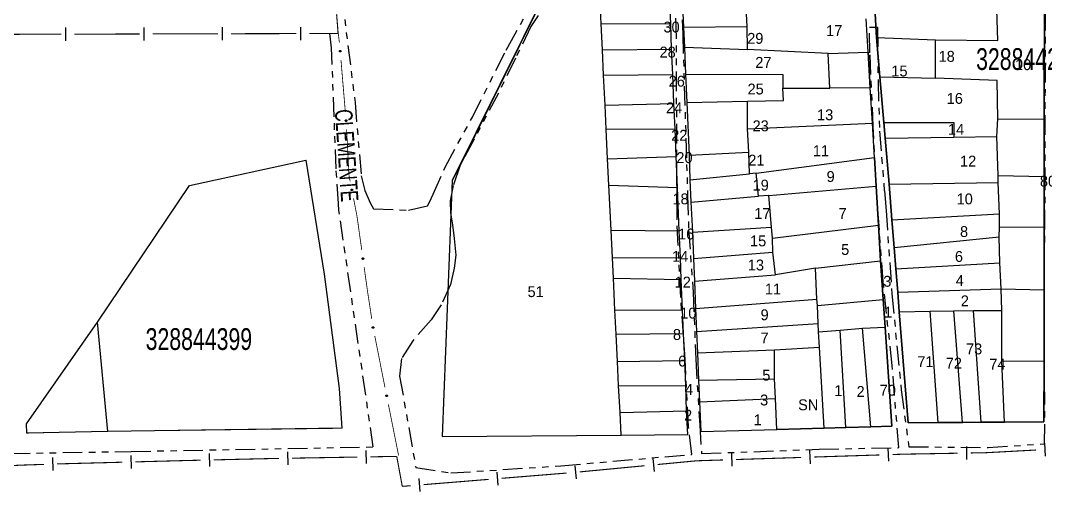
# Model space of a CAD drawing. Extents: x 203604 to 204690, y 4848469 to 4850418.
# Drawn here: x 203990 to 204225.5, y 4848469.4 to 4848577.6 of the extents above; entities that cross this region are included whole.
import ezdxf
from ezdxf.enums import TextEntityAlignment as Align

# ---------------------------------------------------------------- set-up
doc = ezdxf.new("R2010")
doc.units = 0
doc.header["$LTSCALE"] = 1.5
doc.header["$MEASUREMENT"] = 0
doc.linetypes.add('TRACO_25', pattern=[8, 3, -1, 1, -1, 1, -1])
for name, color, linetype in [('CD_MALHA_LOTES', 7, 'CONTINUOUS'), ('CD_TXT_QUADRA', 2, 'CONTINUOUS'), ('LM-LIM-SETORES-BAIRROS', 7, 'CONTINUOUS'), ('RU-QUADRA', 210, 'CONTINUOUS'), ('SV-EIXO-RUA-N-PAV', 6, 'CONTINUOUS'), ('SV-RUA-NAO-PAV', 7, 'CONTINUOUS'), ('SV-TXT-RUA-N-PAV', 7, 'CONTINUOUS'), ('Th_NmrPort', 7, 'CONTINUOUS')]:
    doc.layers.add(name, color=color, linetype=linetype)
doc.styles.add('ARIAL', font='ARIAL.SHX')

msp = doc.modelspace()

# ---------------------------------------------------------------- linework, layer by layer
at = {"layer": 'CD_MALHA_LOTES', "linetype": 'Continuous', "flags": 128}
for points in [[(204121.93, 4848606.96), (204089.11, 4848540.85)], [(204123.38, 4848576.88), (204123.08, 4848583.06)], [(204139.37, 4848576.91), (204139.08, 4848582.92)], [(204142.02, 4848582.69), (204142.3, 4848576.12)], [(204156.93, 4848576.22), (204156.52, 4848583.59)], [(204186.65, 4848573.7), (204186.14, 4848583.39)], [(204214.51, 4848572.99), (204214.2, 4848582.6)], [(204225.24, 4848582.43), (204225.19, 4848554.93)], [(204184.73, 4848570.37), (204184.26, 4848578.04)], [(204123.38, 4848576.88), (204139.37, 4848576.91)], [(204123.67, 4848570.87), (204123.38, 4848576.88)], [(204139.58, 4848571.05), (204139.37, 4848576.91)], [(204142.3, 4848576.12), (204156.93, 4848576.22)], [(204142.3, 4848576.12), (204142.5, 4848571.49)], [(204157.03, 4848570.98), (204156.93, 4848576.22)], [(204186.65, 4848573.7), (204200.2, 4848573.2)], [(204187.43, 4848564.7), (204186.65, 4848573.7)], [(204200.2, 4848564.35), (204200.2, 4848573.2)], [(204200.2, 4848573.2), (204214.51, 4848572.99)], [(204123.67, 4848570.87), (204139.58, 4848571.05)], [(204123.95, 4848565.03), (204123.67, 4848570.87)], [(204139.83, 4848565.21), (204139.58, 4848571.05)], [(204142.5, 4848571.49), (204157.03, 4848570.98)], [(204142.5, 4848571.49), (204142.76, 4848565.31)], [(204175.55, 4848570.07), (204157.03, 4848570.98)], [(204175.55, 4848570.07), (204184.73, 4848570.37)], [(204175.95, 4848562.09), (204175.55, 4848570.07)], [(204184.73, 4848570.37), (204185.2, 4848562.18)], [(204123.95, 4848565.03), (204139.83, 4848565.21)], [(204140.11, 4848558.55), (204139.83, 4848565.21)], [(204142.76, 4848565.31), (204143.04, 4848558.76)], [(204142.76, 4848565.31), (204165.15, 4848565.22)], [(204165.15, 4848565.22), (204165.15, 4848562.09)], [(204124.28, 4848558.2), (204123.95, 4848565.03)], [(204187.43, 4848564.7), (204200.2, 4848564.35)], [(204188.35, 4848554.2), (204187.43, 4848564.7)], [(204214.4, 4848563.81), (204200.2, 4848564.35)], [(204214.51, 4848555.03), (204214.4, 4848563.81)], [(204165.15, 4848562.09), (204175.95, 4848562.09)], [(204165.25, 4848559.27), (204165.15, 4848562.09)], [(204185.2, 4848562.18), (204175.95, 4848562.09)], [(204185.73, 4848554.02), (204185.2, 4848562.18)], [(204124.28, 4848558.2), (204140.11, 4848558.55)], [(204124.54, 4848552.68), (204124.28, 4848558.2)], [(204140.35, 4848552.7), (204140.11, 4848558.55)], [(204143.04, 4848558.76), (204156.98, 4848559.07)], [(204143.04, 4848558.76), (204143.59, 4848546.65)], [(204156.98, 4848559.07), (204165.25, 4848559.27)], [(204156.98, 4848552.71), (204156.98, 4848559.07)], [(204156.98, 4848552.71), (204185.73, 4848554.02)], [(204186.15, 4848546.14), (204185.73, 4848554.02)], [(204188.35, 4848554.2), (204204.41, 4848554.22)], [(204188.67, 4848550.59), (204188.35, 4848554.2)], [(204204.41, 4848554.22), (204204.41, 4848550.79)], [(204214.3, 4848550.99), (204214.51, 4848555.03)], [(204214.51, 4848555.03), (204225.19, 4848554.93)], [(204225.19, 4848554.93), (204225.17, 4848541.81)], [(204124.54, 4848552.68), (204140.35, 4848552.7)], [(204124.87, 4848545.86), (204124.54, 4848552.68)], [(204140.61, 4848546.37), (204140.35, 4848552.7)], [(204157.28, 4848547.36), (204156.98, 4848552.71)], [(204188.67, 4848550.59), (204204.41, 4848550.79)], [(204189.52, 4848540), (204188.67, 4848550.59)], [(204204.41, 4848550.79), (204214.3, 4848550.99)], [(204214.61, 4848542.01), (204214.3, 4848550.99)], [(204124.87, 4848545.86), (204140.61, 4848546.37)], [(204140.92, 4848539.23), (204140.61, 4848546.37)], [(204143.59, 4848546.65), (204157.28, 4848547.36)], [(204143.59, 4848546.65), (204143.79, 4848541)], [(204157.48, 4848542.41), (204157.28, 4848547.36)], [(204007.680897, 4848508.265014), (204028.808582, 4848539.679209), (204055.533339, 4848545.528401), (204059.768961, 4848519.358309), (204063.197798, 4848493.036945), (204063.802886, 4848483.910188)], [(204125.17, 4848539.8), (204124.87, 4848545.86)], [(204158.99, 4848542.51), (204186.15, 4848546.14)], [(204186.15, 4848546.14), (204186.54, 4848539.59)], [(204143.79, 4848541), (204157.48, 4848542.41)], [(204158.99, 4848542.51), (204157.48, 4848542.41)], [(204159.5, 4848537.27), (204158.99, 4848542.51)], [(204214.61, 4848540.39), (204214.61, 4848542.01)], [(204214.61, 4848542.01), (204225.17, 4848541.81)], [(204225.17, 4848541.81), (204225.16, 4848530.2)], [(204089.11, 4848540.85), (204086.84, 4848482.04)], [(204125.67, 4848529.44), (204125.17, 4848539.8)], [(204125.17, 4848539.8), (204140.92, 4848539.23)], [(204143.79, 4848541), (204144.02, 4848535.86)], [(204161.92, 4848537.37), (204186.54, 4848539.59)], [(204186.54, 4848539.59), (204187.07, 4848530.59)], [(204189.52, 4848540), (204214.61, 4848540.39)], [(204190.17, 4848531.82), (204189.52, 4848540)], [(204214.91, 4848533.23), (204214.61, 4848540.39)], [(204141.33, 4848529.31), (204140.92, 4848539.23)], [(204144.02, 4848535.86), (204159.5, 4848537.27)], [(204161.92, 4848537.37), (204159.5, 4848537.27)], [(204162.53, 4848530.1), (204161.92, 4848537.37)], [(204144.02, 4848535.86), (204144.33, 4848528.99)], [(204190.17, 4848531.82), (204214.91, 4848533.23)], [(204214.91, 4848530.1), (204214.91, 4848533.23)], [(204144.33, 4848528.99), (204162.53, 4848530.1)], [(204162.73, 4848527.58), (204162.53, 4848530.1)], [(204162.73, 4848527.58), (204187.07, 4848530.59)], [(204187.07, 4848530.59), (204187.56, 4848522.43)], [(204190.68, 4848525.47), (204190.17, 4848531.82)], [(204214.81, 4848527.88), (204214.91, 4848530.1)], [(204214.91, 4848530.1), (204225.16, 4848530.2)], [(204225.16, 4848530.2), (204225.14, 4848515.77)], [(204125.97, 4848523.12), (204125.67, 4848529.44)], [(204125.67, 4848529.44), (204141.33, 4848529.31)], [(204141.58, 4848523.14), (204141.33, 4848529.31)], [(204144.33, 4848528.99), (204144.58, 4848522.93)], [(204162.83, 4848524.35), (204162.73, 4848527.58)], [(204190.68, 4848525.47), (204214.81, 4848527.88)], [(204215.01, 4848521.92), (204214.81, 4848527.88)], [(204191.08, 4848520.54), (204190.68, 4848525.47)], [(204125.97, 4848523.12), (204141.58, 4848523.14)], [(204126.2, 4848518.41), (204125.97, 4848523.12)], [(204141.79, 4848518.1), (204141.58, 4848523.14)], [(204144.58, 4848522.93), (204162.83, 4848524.35)], [(204144.58, 4848522.93), (204144.8, 4848517.69)], [(204163.44, 4848519.2), (204162.83, 4848524.35)], [(204172.62, 4848520.71), (204163.44, 4848519.2)], [(204172.62, 4848520.71), (204187.56, 4848522.43)], [(204172.92, 4848513.55), (204172.62, 4848520.71)], [(204187.56, 4848522.43), (204188.17, 4848513.53)], [(204191.08, 4848520.54), (204215.01, 4848521.92)], [(204191.51, 4848515.19), (204191.08, 4848520.54)], [(204215.31, 4848515.97), (204215.01, 4848521.92)], [(204126.55, 4848511.09), (204126.2, 4848518.41)], [(204126.2, 4848518.41), (204141.79, 4848518.1)], [(204142.1, 4848511.13), (204141.79, 4848518.1)], [(204144.8, 4848517.69), (204163.44, 4848519.2)], [(204144.8, 4848517.69), (204145.07, 4848511.43)], [(204191.51, 4848515.19), (204215.31, 4848515.97)], [(204215.41, 4848511.02), (204215.31, 4848515.97)], [(204215.31, 4848515.97), (204225.14, 4848515.77)], [(204225.14, 4848515.77), (204225.18, 4848499.42)], [(204145.07, 4848511.43), (204172.92, 4848513.55)], [(204173.12, 4848512.13), (204172.92, 4848513.55)], [(204173.12, 4848512.13), (204188.17, 4848513.53)], [(204188.17, 4848513.53), (204188.61, 4848507.18)], [(204191.87, 4848510.64), (204191.51, 4848515.19)], [(204126.55, 4848511.09), (204142.1, 4848511.13)], [(204126.82, 4848505.57), (204126.55, 4848511.09)], [(204142.33, 4848505.69), (204142.1, 4848511.13)], [(204145.07, 4848511.43), (204145.29, 4848506.19)], [(204173.23, 4848508), (204173.12, 4848512.13)], [(204204.41, 4848510.92), (204208.95, 4848511.02)], [(204208.95, 4848511.02), (204215.41, 4848511.02)], [(204210.67, 4848485.29), (204208.95, 4848511.02)], [(204215.41, 4848499.32), (204215.41, 4848511.02)], [(204191.87, 4848510.64), (204198.96, 4848510.82)], [(204193.92, 4848485.19), (204191.87, 4848510.64)], [(204198.96, 4848510.82), (204204.41, 4848510.92)], [(204200.78, 4848485.22), (204198.96, 4848510.82)], [(204206.43, 4848485.27), (204204.41, 4848510.92)], [(203991.343498, 4848484.91867), (204007.680897, 4848508.265014)], [(204010.000404, 4848483.204251), (204007.680897, 4848508.265014)], [(204145.29, 4848506.19), (204173.23, 4848508)], [(204173.33, 4848506.08), (204173.23, 4848508)], [(204173.33, 4848506.08), (204178.27, 4848506.48)], [(204178.27, 4848506.48), (204183.42, 4848506.89)], [(204179.59, 4848484.09), (204178.27, 4848506.48)], [(204183.42, 4848506.89), (204188.61, 4848507.18)], [(204185.34, 4848484.25), (204183.42, 4848506.89)], [(204188.61, 4848507.18), (204190.18, 4848484.38)], [(204126.82, 4848505.57), (204142.33, 4848505.69)], [(204127.12, 4848499.23), (204126.82, 4848505.57)], [(204142.58, 4848499.53), (204142.33, 4848505.69)], [(204145.29, 4848506.19), (204145.5, 4848501.24)], [(204173.53, 4848502.55), (204173.33, 4848506.08)], [(204145.5, 4848501.24), (204163.23, 4848501.94)], [(204163.23, 4848501.94), (204173.53, 4848502.55)], [(204163.23, 4848495.28), (204163.23, 4848501.94)], [(204174.64, 4848483.95), (204173.53, 4848502.55)], [(204127.12, 4848499.23), (204142.58, 4848499.53)], [(204142.83, 4848493.67), (204142.58, 4848499.53)], [(204145.5, 4848501.24), (204145.77, 4848494.98)], [(204215.41, 4848499.32), (204225.18, 4848499.42)], [(204216.02, 4848485.34), (204215.41, 4848499.32)], [(204225.18, 4848499.42), (204225.1, 4848485.39)], [(204127.39, 4848493.72), (204127.12, 4848499.23)], [(204145.77, 4848494.98), (204163.23, 4848495.28)], [(204145.77, 4848494.98), (204145.98, 4848490.03)], [(204163.44, 4848490.74), (204163.23, 4848495.28)], [(204127.71, 4848487.56), (204127.39, 4848493.72)], [(204127.39, 4848493.72), (204142.83, 4848493.67)], [(204143.02, 4848487.91), (204142.83, 4848493.67)], [(204145.98, 4848490.03), (204163.44, 4848490.74)], [(204145.98, 4848490.03), (204146.28, 4848483.17)], [(204163.74, 4848483.65), (204163.44, 4848490.74)], [(204127.71, 4848487.56), (204143.02, 4848487.91)], [(204127.94, 4848482.35), (204127.71, 4848487.56)], [(204143.3, 4848482.46), (204143.02, 4848487.91)], [(204200.78, 4848485.22), (204193.92, 4848485.19)], [(204206.43, 4848485.27), (204200.78, 4848485.22)], [(204210.67, 4848485.29), (204206.43, 4848485.27)], [(204216.02, 4848485.34), (204210.67, 4848485.29)], [(204225.1, 4848485.39), (204216.02, 4848485.34)], [(203991.444346, 4848482.800859), (203991.343498, 4848484.91867)], [(204010.000404, 4848483.204251), (203991.444346, 4848482.800859)], [(204063.802886, 4848483.910188), (204010.000404, 4848483.204251)], [(204146.28, 4848483.17), (204163.74, 4848483.65)], [(204174.64, 4848483.95), (204163.74, 4848483.65)], [(204179.59, 4848484.09), (204174.64, 4848483.95)], [(204185.34, 4848484.25), (204179.59, 4848484.09)], [(204190.18, 4848484.38), (204185.34, 4848484.25)], [(204086.84, 4848482.04), (204127.94, 4848482.35)], [(204127.94, 4848482.35), (204143.3, 4848482.46)]]:
    msp.add_lwpolyline(points, dxfattribs=at)
at = {"layer": 'LM-LIM-SETORES-BAIRROS', "const_width": 0.25}
for points in [[(204062.94, 4848574.63), (204062.594113, 4848579.023702)], [(203985.17, 4848574.44), (203999.347493, 4848574.47637)], [(204002.347483, 4848574.484066), (204017.347434, 4848574.522545)], [(204020.347424, 4848574.530241), (204035.347375, 4848574.568721)], [(204038.347365, 4848574.576417), (204053.347315, 4848574.614897)], [(204056.347305, 4848574.622593), (204058.347299, 4848574.627723)], [(204058.347299, 4848574.627723), (204059.25, 4848574.63)], [(204059.25, 4848574.63), (204062.347296, 4848574.630721)], [(204062.347296, 4848574.630721), (204062.94, 4848574.63)], [(204192.91, 4848477.97), (204190.324825, 4848477.887396)], [(204193.323442, 4848477.977271), (204192.91, 4848477.97)], [(204205.321584, 4848478.188442), (204193.323442, 4848477.977271)], [(204211.66, 4848478.3), (204208.321119, 4848478.241235)], [(204212.31965, 4848478.33545), (204211.66, 4848478.3)], [(204223.303799, 4848478.92577), (204212.31965, 4848478.33545)], [(203995.362012, 4848475.625942), (203990.364794, 4848475.459168)], [(203998.48, 4848475.73), (203998.360342, 4848475.726007)], [(203999.35997, 4848475.753209), (203998.48, 4848475.73)], [(204013.355101, 4848476.122387), (203999.35997, 4848475.753209)], [(204027.67, 4848476.5), (204016.354058, 4848476.201496)], [(204028.349935, 4848476.515911), (204027.67, 4848476.5)], [(204031.349114, 4848476.586111), (204028.349935, 4848476.515911)], [(204047.75, 4848476.97), (204034.348292, 4848476.656312)], [(204048.344535, 4848476.980159), (204047.75, 4848476.97)], [(204049.344389, 4848476.997254), (204048.344535, 4848476.980159)], [(204067.341759, 4848477.304958), (204052.343951, 4848477.048538)], [(204076.41, 4848477.46), (204070.34132, 4848477.356243)], [(204076.578661, 4848476.544981), (204076.41, 4848477.46)], [(204077.68, 4848470.57), (204076.578661, 4848476.544981)], [(204145.34, 4848476.45), (204136.388049, 4848475.599991)], [(204145.34778, 4848476.450245), (204145.34, 4848476.45)], [(204151.34472, 4848476.641866), (204145.34778, 4848476.450245)], [(204169.335538, 4848477.216726), (204154.343189, 4848476.737676)], [(204187.326356, 4848477.791586), (204172.334007, 4848477.312536)], [(203990.09, 4848475.45), (203980.377811, 4848474.949944)], [(203990.364794, 4848475.459168), (203990.09, 4848475.45)], [(204115.480232, 4848473.635923), (204100.529329, 4848472.423276)], [(204133.401482, 4848475.316409), (204118.468648, 4848473.898501)], [(204097.539149, 4848472.180747), (204082.588246, 4848470.9681)], [(204078.601339, 4848470.644727), (204077.68, 4848470.57)], [(204079.598066, 4848470.72557), (204078.601339, 4848470.644727)]]:
    msp.add_lwpolyline(points, dxfattribs=at)
at = {"layer": 'LM-LIM-SETORES-BAIRROS'}
for points in [[(204000.351338, 4848572.97894), (204000.343642, 4848575.97893)], [(204018.351278, 4848573.025116), (204018.343583, 4848576.025106)], [(204036.351219, 4848573.071291), (204036.343523, 4848576.071281)], [(204054.35116, 4848573.117467), (204054.343464, 4848576.117457)], [(204225.220419, 4848480.530939), (204225.381415, 4848477.535262)], [(204033.313466, 4848478.132501), (204033.383667, 4848475.133322)], [(204051.318455, 4848478.531224), (204051.369739, 4848475.531662)], [(204069.315824, 4848478.838929), (204069.367108, 4848475.839367)], [(204153.295794, 4848478.204974), (204153.391604, 4848475.206504)], [(204171.286612, 4848478.779834), (204171.382423, 4848475.781364)], [(204189.277431, 4848479.354694), (204189.373241, 4848476.356224)], [(204207.294878, 4848479.723405), (204207.347671, 4848476.723869)], [(203997.310866, 4848477.191817), (203997.410931, 4848474.193486)], [(204015.314851, 4848477.674605), (204015.393961, 4848474.675648)], [(204135.250736, 4848476.998747), (204135.534317, 4848474.01218)], [(204099.411338, 4848473.837523), (204099.653867, 4848470.847343)], [(204117.331335, 4848475.297257), (204117.614916, 4848472.31069)], [(204081.470255, 4848472.382347), (204081.712784, 4848469.392166)]]:
    msp.add_lwpolyline(points, dxfattribs=at)
at = {"layer": 'RU-QUADRA', "linetype": 'Continuous', "flags": 128}
for points in [[(204121.93, 4848606.96), (204090.9, 4848544.14), (204089.11, 4848540.85), (204086.84, 4848482.04), (204127.94, 4848482.35), (204143.3, 4848482.46), (204143.02, 4848487.91), (204142.83, 4848493.67), (204142.58, 4848499.53), (204142.33, 4848505.69), (204142.1, 4848511.13), (204141.79, 4848518.1), (204141.58, 4848523.14), (204141.33, 4848529.31), (204140.92, 4848539.23), (204140.61, 4848546.37), (204140.35, 4848552.7), (204140.11, 4848558.55), (204139.83, 4848565.21), (204139.58, 4848571.05), (204139.37, 4848576.91), (204139.08, 4848582.92)], [(204142.02, 4848582.69), (204142.3, 4848576.12), (204142.5, 4848571.49), (204142.76, 4848565.31), (204143.04, 4848558.76), (204143.59, 4848546.65), (204143.79, 4848541), (204144.02, 4848535.86), (204144.33, 4848528.99), (204144.58, 4848522.93), (204144.8, 4848517.69), (204145.07, 4848511.43), (204145.29, 4848506.19), (204145.5, 4848501.24), (204145.77, 4848494.98), (204145.98, 4848490.03), (204146.28, 4848483.17), (204163.74, 4848483.65), (204174.64, 4848483.95), (204179.59, 4848484.09), (204185.34, 4848484.25), (204190.18, 4848484.38), (204188.61, 4848507.18), (204188.17, 4848513.53), (204187.56, 4848522.43), (204187.07, 4848530.59), (204186.54, 4848539.59), (204186.15, 4848546.14), (204185.73, 4848554.02), (204185.2, 4848562.18), (204184.73, 4848570.37), (204184.26, 4848578.04)], [(204186.14, 4848583.39), (204186.65, 4848573.7), (204187.43, 4848564.7), (204188.35, 4848554.2), (204188.67, 4848550.59), (204189.52, 4848540), (204190.17, 4848531.82), (204190.68, 4848525.47), (204191.08, 4848520.54), (204191.51, 4848515.19), (204191.87, 4848510.64), (204193.92, 4848485.19), (204200.78, 4848485.22), (204206.43, 4848485.27), (204210.67, 4848485.29), (204216.02, 4848485.34), (204225.1, 4848485.39), (204225.18, 4848499.42), (204225.14, 4848515.77), (204225.16, 4848530.2), (204225.17, 4848541.81), (204225.19, 4848554.93), (204225.24, 4848582.43)]]:
    msp.add_lwpolyline(points, dxfattribs=at)
at = {"layer": 'RU-QUADRA', "linetype": 'Continuous', "const_width": 0.18, "flags": 128}
msp.add_lwpolyline([(204063.802886, 4848483.910188), (204063.197798, 4848493.036945), (204059.768961, 4848519.358309), (204055.533339, 4848545.528401), (204028.808582, 4848539.679209), (204007.680897, 4848508.265014), (203991.343498, 4848484.91867), (203991.444346, 4848482.800859), (204010.000404, 4848483.204251)], close=True, dxfattribs=at)
at = {"layer": 'SV-EIXO-RUA-N-PAV', "const_width": 0.18}
for points in [[(204062.986813, 4848574.538271), (204062.878189, 4848575.415162)], [(204063.232682, 4848572.553441), (204062.986813, 4848574.538271)], [(204064.596577, 4848556.612087), (204063.589684, 4848568.569769)], [(204065.44, 4848542.01), (204064.892727, 4848552.623514)], [(204065.511823, 4848541.644606), (204065.44, 4848542.01)], [(204065.704695, 4848540.663382), (204065.511823, 4848541.644606)], [(204067.27, 4848532.7), (204066.476184, 4848536.738486)], [(204067.392899, 4848531.824347), (204067.27, 4848532.7)], [(204068.365819, 4848524.892289), (204067.392899, 4848531.824347)], [(204069.75, 4848515.03), (204068.921774, 4848520.931113)], [(204069.756234, 4848514.989427), (204069.75, 4848515.03)], [(204070.667473, 4848509.059027), (204069.756234, 4848514.989427)], [(204073.702441, 4848493.351347), (204071.356772, 4848505.119858)], [(204076.83, 4848477.66), (204074.484331, 4848489.42851)]]:
    msp.add_lwpolyline(points, dxfattribs=at)
at = {"layer": 'SV-EIXO-RUA-N-PAV'}
for points in [[(204063.324232, 4848570.410306), (204063.286425, 4848570.441333), (204063.260277, 4848570.47573), (204063.246725, 4848570.510697), (204063.242806, 4848570.544718), (204063.242718, 4848570.579975), (204063.250471, 4848570.615541), (204063.26782, 4848570.653109), (204063.298678, 4848570.691253), (204063.335675, 4848570.715723), (204063.369245, 4848570.730843), (204063.404485, 4848570.736972), (204063.438737, 4848570.736484), (204063.475414, 4848570.727209), (204063.513314, 4848570.709256), (204063.550918, 4848570.677298), (204063.576322, 4848570.6434), (204063.588542, 4848570.609235), (204063.594479, 4848570.573768), (204063.594138, 4848570.537773), (204063.586326, 4848570.502904), (204063.568181, 4848570.464777), (204063.536148, 4848570.42808), (204063.502628, 4848570.402357), (204063.468643, 4848570.389661), (204063.433594, 4848570.384602), (204063.398233, 4848570.384083), (204063.362157, 4848570.390388), (204063.324232, 4848570.410306)], [(204064.666756, 4848554.46673), (204064.62895, 4848554.497757), (204064.602801, 4848554.532154), (204064.589249, 4848554.56712), (204064.585331, 4848554.601141), (204064.585242, 4848554.636398), (204064.592995, 4848554.671964), (204064.610344, 4848554.709533), (204064.641203, 4848554.747676), (204064.6782, 4848554.772147), (204064.711769, 4848554.787267), (204064.74701, 4848554.793396), (204064.781261, 4848554.792908), (204064.817939, 4848554.783633), (204064.855839, 4848554.765679), (204064.893443, 4848554.733722), (204064.918847, 4848554.699824), (204064.931067, 4848554.665659), (204064.937004, 4848554.630192), (204064.936663, 4848554.594196), (204064.928851, 4848554.559328), (204064.910706, 4848554.521201), (204064.878672, 4848554.484504), (204064.845152, 4848554.45878), (204064.811168, 4848554.446084), (204064.776119, 4848554.441025), (204064.740758, 4848554.440507), (204064.704681, 4848554.446812), (204064.666756, 4848554.46673)], [(204066.010138, 4848538.53872), (204065.969151, 4848538.565406), (204065.939382, 4848538.596722), (204065.922071, 4848538.629988), (204065.914439, 4848538.663373), (204065.910477, 4848538.698407), (204065.914276, 4848538.734609), (204065.927393, 4848538.773856), (204065.953874, 4848538.815159), (204065.987959, 4848538.843546), (204066.019664, 4848538.862262), (204066.054018, 4848538.872225), (204066.088116, 4848538.875503), (204066.12559, 4848538.870314), (204066.165233, 4848538.856633), (204066.206121, 4848538.829), (204066.235095, 4848538.798098), (204066.250994, 4848538.765482), (204066.260791, 4848538.730882), (204066.264407, 4848538.695067), (204066.260473, 4848538.659552), (204066.246627, 4848538.619662), (204066.218818, 4848538.579668), (204066.188327, 4848538.550417), (204066.155943, 4848538.534064), (204066.121662, 4848538.525186), (204066.086572, 4848538.520785), (204066.050021, 4848538.523089), (204066.010138, 4848538.53872)], [(204068.554754, 4848522.754115), (204068.515286, 4848522.783), (204068.487272, 4848522.815896), (204068.471804, 4848522.850057), (204068.466007, 4848522.883809), (204068.463965, 4848522.919007), (204068.469736, 4848522.954948), (204068.484976, 4848522.99342), (204068.513674, 4848523.033214), (204068.549258, 4848523.059697), (204068.581939, 4848523.076654), (204068.616785, 4848523.084726), (204068.651011, 4848523.086136), (204068.688146, 4848523.078908), (204068.726983, 4848523.063082), (204068.7663, 4848523.033257), (204068.793543, 4848523.000819), (204068.807637, 4848522.967383), (204068.81553, 4848522.9323), (204068.817184, 4848522.89634), (204068.811316, 4848522.861093), (204068.795311, 4848522.822019), (204068.76536, 4848522.783603), (204068.733317, 4848522.756062), (204068.700088, 4848522.741503), (204068.665373, 4848522.73451), (204068.630095, 4848522.732032), (204068.593725, 4848522.736329), (204068.554754, 4848522.754115)], [(204070.884237, 4848506.923495), (204070.844396, 4848506.951863), (204070.815956, 4848506.984391), (204070.800044, 4848507.018349), (204070.793808, 4848507.052022), (204070.791308, 4848507.08719), (204070.79661, 4848507.123203), (204070.811348, 4848507.16187), (204070.839525, 4848507.202036), (204070.874762, 4848507.22898), (204070.907219, 4848507.246361), (204070.941957, 4848507.254885), (204070.976162, 4848507.256742), (204071.013388, 4848507.249997), (204071.052427, 4848507.234678), (204071.092129, 4848507.205368), (204071.119792, 4848507.173287), (204071.134321, 4848507.140038), (204071.14267, 4848507.10506), (204071.144792, 4848507.069126), (204071.139383, 4848507.033804), (204071.123889, 4848506.994526), (204071.094441, 4848506.955723), (204071.062759, 4848506.927767), (204071.029722, 4848506.912776), (204070.995101, 4848506.905332), (204070.959858, 4848506.902395), (204070.923435, 4848506.906218), (204070.884237, 4848506.923495)], [(204074.013515, 4848491.227502), (204073.972458, 4848491.254079), (204073.942606, 4848491.285317), (204073.925207, 4848491.318537), (204073.917486, 4848491.351901), (204073.913432, 4848491.386924), (204073.917134, 4848491.423137), (204073.930147, 4848491.462418), (204073.956519, 4848491.503791), (204073.990528, 4848491.532268), (204074.022184, 4848491.551069), (204074.056511, 4848491.561123), (204074.0906, 4848491.564491), (204074.128088, 4848491.559401), (204074.167767, 4848491.545825), (204074.208728, 4848491.518301), (204074.237783, 4848491.487476), (204074.253769, 4848491.454902), (204074.263658, 4848491.420328), (204074.267369, 4848491.384523), (204074.263529, 4848491.348997), (204074.249788, 4848491.309071), (204074.222086, 4848491.269003), (204074.191673, 4848491.239672), (204074.159332, 4848491.223233), (204074.125075, 4848491.214264), (204074.089996, 4848491.20977), (204074.05344, 4848491.211977), (204074.013515, 4848491.227502)]]:
    msp.add_lwpolyline(points, close=True, dxfattribs=at)
for points in [[(204063.260277, 4848570.47573), (204063.242718, 4848570.579975)], [(204063.271434, 4848570.460877), (204063.24832, 4848570.589019)], [(204063.286425, 4848570.441333), (204063.250471, 4848570.615541)], [(204063.304325, 4848570.428044), (204063.260186, 4848570.626991)], [(204063.324232, 4848570.410306), (204063.26782, 4848570.653109)], [(204063.344916, 4848570.401336), (204063.285419, 4848570.668827)], [(204063.362157, 4848570.390388), (204063.298678, 4848570.691253)], [(204063.379939, 4848570.391961), (204063.317122, 4848570.698883)], [(204063.398233, 4848570.384083), (204063.335675, 4848570.715723)], [(204063.414504, 4848570.388024), (204063.351101, 4848570.718177)], [(204063.433594, 4848570.384602), (204063.369245, 4848570.730843)], [(204063.451331, 4848570.389756), (204063.389616, 4848570.732375)], [(204063.468643, 4848570.389661), (204063.404485, 4848570.736972)], [(204063.486111, 4848570.399532), (204063.422364, 4848570.733763)], [(204063.502628, 4848570.402357), (204063.438737, 4848570.736484)], [(204063.520204, 4848570.417465), (204063.458518, 4848570.727222)], [(204063.536148, 4848570.42808), (204063.475414, 4848570.727209)], [(204063.550318, 4848570.450127), (204063.49513, 4848570.715242)], [(204063.568181, 4848570.464777), (204063.513314, 4848570.709256)], [(204063.574421, 4848570.489129), (204063.53323, 4848570.685586)], [(204063.586326, 4848570.502904), (204063.550918, 4848570.677298)], [(204063.589235, 4848570.52461), (204063.564646, 4848570.653997)], [(204063.594138, 4848570.537773), (204063.576322, 4848570.6434)], [(204064.602801, 4848554.532154), (204064.585242, 4848554.636398)], [(204064.613959, 4848554.517301), (204064.590845, 4848554.645443)], [(204064.62895, 4848554.497757), (204064.592995, 4848554.671964)], [(204064.646849, 4848554.484467), (204064.60271, 4848554.683414)], [(204064.666756, 4848554.46673), (204064.610344, 4848554.709533)], [(204064.68744, 4848554.457759), (204064.627944, 4848554.72525)], [(204064.704681, 4848554.446812), (204064.641203, 4848554.747676)], [(204064.722463, 4848554.448384), (204064.659647, 4848554.755307)], [(204064.740758, 4848554.440507), (204064.6782, 4848554.772147)], [(204064.757029, 4848554.444448), (204064.693625, 4848554.7746)], [(204064.776119, 4848554.441025), (204064.711769, 4848554.787267)], [(204064.793855, 4848554.44618), (204064.732141, 4848554.788798)], [(204064.811168, 4848554.446084), (204064.74701, 4848554.793396)], [(204064.828635, 4848554.455955), (204064.764888, 4848554.790186)], [(204064.845152, 4848554.45878), (204064.781261, 4848554.792908)], [(204064.862728, 4848554.473889), (204064.801042, 4848554.783645)], [(204064.878672, 4848554.484504), (204064.817939, 4848554.783633)], [(204064.892843, 4848554.50655), (204064.837654, 4848554.771665)], [(204064.910706, 4848554.521201), (204064.855839, 4848554.765679)], [(204064.916945, 4848554.545552), (204064.875755, 4848554.742009)], [(204064.928851, 4848554.559328), (204064.893443, 4848554.733722)], [(204064.931759, 4848554.581034), (204064.907171, 4848554.710421)], [(204064.936663, 4848554.594196), (204064.918847, 4848554.699824)], [(204065.939382, 4848538.596722), (204065.910477, 4848538.698407)], [(204065.969151, 4848538.565406), (204065.914276, 4848538.734609)], [(204065.952104, 4848538.583185), (204065.915052, 4848538.708012)], [(204065.988403, 4848538.554163), (204065.922674, 4848538.747057)], [(204066.010138, 4848538.53872), (204065.927393, 4848538.773856)], [(204066.031682, 4848538.532076), (204065.943159, 4848538.791412)], [(204066.050021, 4848538.523089), (204065.953874, 4848538.815159)], [(204066.067523, 4848538.526606), (204065.971368, 4848538.82477)], [(204066.086572, 4848538.520785), (204065.987959, 4848538.843546)], [(204066.102311, 4848538.526491), (204066.003021, 4848538.847679)], [(204066.121662, 4848538.525186), (204066.019664, 4848538.862262)], [(204066.138725, 4848538.532258), (204066.039744, 4848538.866022)], [(204066.155943, 4848538.534064), (204066.054018, 4848538.872225)], [(204066.172221, 4848538.545795), (204066.072141, 4848538.871)], [(204066.188327, 4848538.550417), (204066.088116, 4848538.875503)], [(204066.204137, 4848538.567365), (204066.108795, 4848538.86847)], [(204066.218818, 4848538.579668), (204066.12559, 4848538.870314)], [(204066.230481, 4848538.603137), (204066.146501, 4848538.860585)], [(204066.246627, 4848538.619662), (204066.165233, 4848538.856633)], [(204066.250153, 4848538.644551), (204066.187629, 4848538.835294)], [(204066.260473, 4848538.659552), (204066.206121, 4848538.829)], [(204066.260979, 4848538.681445), (204066.222325, 4848538.807348)], [(204066.264407, 4848538.695067), (204066.235095, 4848538.798098)], [(204068.487272, 4848522.815896), (204068.463965, 4848522.919007)], [(204068.499236, 4848522.801683), (204068.469058, 4848522.928348)], [(204068.515286, 4848522.783), (204068.469736, 4848522.954948)], [(204068.533895, 4848522.770723), (204068.478801, 4848522.966919)], [(204068.554754, 4848522.754115), (204068.484976, 4848522.99342)], [(204068.575903, 4848522.746305), (204068.501678, 4848523.010088)], [(204068.593725, 4848522.736329), (204068.513674, 4848523.033214)], [(204068.611392, 4848522.738884), (204068.531667, 4848523.041855)], [(204068.630095, 4848522.732032), (204068.549258, 4848523.059697)], [(204068.646122, 4848522.736869), (204068.564524, 4848523.063002)], [(204068.665373, 4848522.73451), (204068.581939, 4848523.076654)], [(204068.682797, 4848522.740639), (204068.602194, 4848523.079312)], [(204068.700088, 4848522.741503), (204068.616785, 4848523.084726)], [(204068.716982, 4848522.752326), (204068.634814, 4848523.082512)], [(204068.733317, 4848522.756062), (204068.651011, 4848523.086136)], [(204068.750029, 4848522.772121), (204068.671275, 4848523.077984)], [(204068.76536, 4848522.783603), (204068.688146, 4848523.078908)], [(204068.778287, 4848522.806401), (204068.708495, 4848523.068051)], [(204068.795311, 4848522.822019), (204068.726983, 4848523.063082)], [(204068.800192, 4848522.846679), (204068.74818, 4848523.040551)], [(204068.811316, 4848522.861093), (204068.7663, 4848523.033257)], [(204068.813017, 4848522.882926), (204068.781298, 4848523.010752)], [(204068.817184, 4848522.89634), (204068.793543, 4848523.000819)], [(204070.815956, 4848506.984391), (204070.791308, 4848507.08719)], [(204070.828104, 4848506.970336), (204070.796278, 4848507.096597)], [(204070.844396, 4848506.951863), (204070.79661, 4848507.123203)], [(204070.863163, 4848506.939829), (204070.805519, 4848507.135291)], [(204070.884237, 4848506.923495), (204070.811348, 4848507.16187)], [(204070.905486, 4848506.91596), (204070.827831, 4848507.178755)], [(204070.923435, 4848506.906218), (204070.839525, 4848507.202036)], [(204070.941068, 4848506.909003), (204070.857404, 4848507.21091)], [(204070.959858, 4848506.902395), (204070.874762, 4848507.22898)], [(204070.975822, 4848506.90744), (204070.889983, 4848507.232482)], [(204070.995101, 4848506.905332), (204070.907219, 4848507.246361)], [(204071.012444, 4848506.911687), (204070.927438, 4848507.249282)], [(204071.029722, 4848506.912776), (204070.941957, 4848507.254885)], [(204071.046474, 4848506.923819), (204070.960014, 4848507.252907)], [(204071.062759, 4848506.927767), (204070.976162, 4848507.256742)], [(204071.07926, 4848506.944042), (204070.99653, 4848507.248854)], [(204071.094441, 4848506.955723), (204071.013388, 4848507.249997)], [(204071.10707, 4848506.978687), (204071.033876, 4848507.239406)], [(204071.123889, 4848506.994526), (204071.052427, 4848507.234678)], [(204071.128448, 4848507.019247), (204071.073915, 4848507.212426)], [(204071.139383, 4848507.033804), (204071.092129, 4848507.205368)], [(204071.1408, 4848507.055658), (204071.107419, 4848507.18306)], [(204071.144792, 4848507.069126), (204071.119792, 4848507.173287)], [(204073.942606, 4848491.285317), (204073.913432, 4848491.386924)], [(204073.972458, 4848491.254079), (204073.917134, 4848491.423137)], [(204073.955364, 4848491.271813), (204073.917981, 4848491.396541)], [(204073.991739, 4848491.242888), (204073.925499, 4848491.435607)], [(204074.013515, 4848491.227502), (204073.930147, 4848491.462418)], [(204074.035077, 4848491.220916), (204073.945867, 4848491.480016)], [(204074.05344, 4848491.211977), (204073.956519, 4848491.503791)], [(204074.070932, 4848491.21554), (204073.973987, 4848491.513448)], [(204074.089996, 4848491.20977), (204073.990528, 4848491.532268)], [(204074.105721, 4848491.215517), (204074.00558, 4848491.536441)], [(204074.125075, 4848491.214264), (204074.022184, 4848491.551069)], [(204074.142119, 4848491.221381), (204074.042254, 4848491.554882)], [(204074.159332, 4848491.223233), (204074.056511, 4848491.561123)], [(204074.175578, 4848491.235007), (204074.074637, 4848491.559945)], [(204074.191673, 4848491.239672), (204074.0906, 4848491.564491)], [(204074.207438, 4848491.256662), (204074.111297, 4848491.557513)], [(204074.222086, 4848491.269003), (204074.128088, 4848491.559401)], [(204074.233686, 4848491.292503), (204074.149024, 4848491.549727)], [(204074.249788, 4848491.309071), (204074.167767, 4848491.545825)], [(204074.253249, 4848491.333969), (204074.190219, 4848491.524545)], [(204074.263529, 4848491.348997), (204074.208728, 4848491.518301)], [(204074.263977, 4848491.370892), (204074.224989, 4848491.496692)], [(204074.267369, 4848491.384523), (204074.237783, 4848491.487476)]]:
    msp.add_lwpolyline(points, dxfattribs=at)
at = {"layer": 'SV-RUA-NAO-PAV', "linetype": 'TRACO_25'}
for points in [[(204115.3, 4848588.93, 13.62), (204107.25, 4848576.21, 13.62), (204103.68, 4848568.93, 13.65), (204099.77, 4848560.95, 13.65), (204090.9, 4848544.14, 13.65), (204089.38, 4848539.71, 13.65), (204088.69, 4848536.16, 13.65), (204088.7, 4848536.13, 14.03), (204088.77, 4848533.4, 14.03), (204089.23, 4848530.69, 14.03), (204089.59, 4848527.51, 14.03), (204090.02, 4848523.68, 14.05), (204089.59, 4848520.68, 14.05), (204088.79, 4848516.97, 14.11), (204086.65, 4848512.27, 14.11), (204084.29, 4848508.86, 14.08), (204080.08, 4848503.99, 14.05), (204077.54, 4848499.93, 14.02), (204077.08, 4848495.93, 13.9), (204080.78, 4848474.91, 12.93), (204088.84, 4848473.65, 12.35), (204114.13, 4848475.29, 11.68), (204144.19, 4848477.91, 11.02), (204143.48, 4848484.33, 12.59), (204142.69, 4848499.72, 12.72), (204142.29, 4848505.23, 12.72), (204141.65, 4848513.95, 13.18), (204140.81, 4848531.79, 12.97), (204140.81, 4848537.35, 13.23), (204140.81, 4848537.37, 13.48), (204140.67, 4848573.65, 13.48), (204139.79, 4848601.77, 13.48)], [(204141.09, 4848601.78, 13.48), (204142.12, 4848574.55, 13.48), (204143.24, 4848537.43, 13.48), (204143.24, 4848537.4, 13.09), (204143.47, 4848529.57, 13.09), (204144.51, 4848515.19, 13.11), (204145.12, 4848499.77, 13), (204146.02, 4848484.67, 12.39), (204146.46, 4848478.09, 11.09), (204173.49, 4848479.11, 11.02), (204191.77, 4848479.47, 10.97), (204190.25, 4848498.34, 11.04), (204188.17, 4848517.55, 11.34), (204186.85, 4848535.82, 11.57), (204186.62, 4848538.41, 11.34), (204186.62, 4848538.44, 12.15), (204185.9, 4848553.23, 12.12), (204185.15, 4848570.21, 12.38), (204185, 4848576.09, 12.38), (204186.89, 4848576.07, 12.38), (204187, 4848563.55, 11.69), (204187.36, 4848552.19, 11.65), (204188.44, 4848538.48, 11.65), (204188.45, 4848538.45, 11.41), (204188.83, 4848533.96, 11.41), (204190.18, 4848514.78, 11.4), (204192.31, 4848492.75, 11.26), (204194.06, 4848479.69, 11.03), (204212.27, 4848479.49, 10.78), (204225.28, 4848480.37, 10.78), (204225.3, 4848490.02, 11.81), (204225.22, 4848517.62, 11.8), (204225.4, 4848539.31, 11.62), (204225.4, 4848539.34, 11.41), (204225.5, 4848593.24, 11.34)], [(204063.71, 4848583.82, 14.33), (204066.82, 4848558.81, 14.4), (204068.24, 4848541.96, 14.57), (204069.04, 4848538.59, 14.18), (204070.29, 4848535.71, 14.18), (204071.07, 4848534.35, 14.18), (204079.11, 4848534.03, 14.18), (204083.47, 4848535.07, 14.18), (204084.03, 4848536.03, 14.06)], [(204084.04, 4848536.05, 13.65), (204084.81, 4848537.73, 13.66), (204087.58, 4848544.1, 13.52), (204093.81, 4848555.41, 13.48), (204101.55, 4848570.82, 13.39), (204101.91, 4848571.47, 13.39), (204108.69, 4848583.61, 13.39)], [(203963.834696, 4848476.857276, 15.22), (203964.16, 4848476.87, 15.22), (203987.66, 4848478.11, 14.68), (204015.39, 4848478.59, 14.27), (204071.01, 4848479.64, 13.74), (204063.13, 4848533.99, 13.99), (204063.01, 4848535.54, 14.43), (204063.01, 4848535.56, 14.62), (204062.48, 4848543.51, 14.59), (204061.43, 4848571.37, 14.91), (204061.002706, 4848574.63, 14.91)], [(204084.03, 4848536.03, 14.06), (204084.04, 4848536.05, 14.06)]]:
    msp.add_polyline3d(points, dxfattribs=at)

# ---------------------------------------------------------------- texts
at = {"layer": 'CD_TXT_QUADRA', "style": 'ARIAL', "width": 0.7}
for s, p in [('328844220', (204209.53, 4848566.26)), ('328844399', (204018.709119, 4848501.920417))]:
    msp.add_text(s, height=5, dxfattribs=at).set_placement(p)
at = {"layer": 'SV-TXT-RUA-N-PAV', "style": 'ARIAL', "width": 0.7}
msp.add_text('CLEMENTE', height=4, rotation=274, dxfattribs=at).set_placement((204062.166316, 4848557.090841))
at = {"layer": 'Th_NmrPort', "color": 1}
for s, p in [('30', (204137.698051, 4848576.113598)), ('29', (204156.934203, 4848573.515609)), ('17', (204175.063333, 4848575.3)), ('28', (204136.803345, 4848570.363245)), ('18', (204200.913333, 4848569.38)), ('27', (204158.797601, 4848567.989332)), ('10', (204218.473333, 4848567.47)), ('15', (204190.063333, 4848566.02)), ('26', (204138.888051, 4848563.683598)), ('25', (204157.017601, 4848561.869332)), ('16', (204202.776667, 4848559.71)), ('24', (204138.288051, 4848557.563598)), ('13', (204172.986667, 4848555.96)), ('23', (204158.179569, 4848553.415638)), ('14', (204203.083333, 4848552.61)), ('22', (204139.478051, 4848551.243598)), ('11', (204172.019336, 4848547.685366)), ('20', (204140.658051, 4848546.113598)), ('21', (204157.189569, 4848545.525638)), ('12', (204205.843333, 4848545.31)), ('9', (204175.179336, 4848541.765366)), ('808', (204224.187897, 4848540.709268)), ('19', (204158.179569, 4848539.795638)), ('18', (204139.763345, 4848536.623245)), ('10', (204205.053333, 4848536.62)), ('17', (204158.569569, 4848533.285638)), ('7', (204177.939336, 4848533.285366)), ('8', (204205.843333, 4848529.12)), ('16', (204141.058051, 4848528.553598)), ('15', (204157.589569, 4848526.975638)), ('5', (204178.529336, 4848524.995366)), ('14', (204139.678051, 4848523.423598)), ('6', (204204.663333, 4848523.4)), ('13', (204157.083308, 4848521.436342)), ('12', (204140.268051, 4848517.503598)), ('3', (204188.199336, 4848517.695366)), ('4', (204204.853333, 4848517.88)), ('51', (204106.464308, 4848515.318137)), ('11', (204160.995604, 4848515.914605)), ('2', (204206.013333, 4848513.19)), ('10', (204141.543345, 4848510.383245)), ('9', (204160.005604, 4848509.994605)), ('1', (204188.399336, 4848510.595366)), ('8', (204139.868051, 4848505.473598)), ('7', (204160.005604, 4848504.674605)), ('73', (204207.220306, 4848502.151762)), ('6', (204141.058051, 4848499.353598)), ('71', (204196.026584, 4848499.228364)), ('72', (204202.560306, 4848498.881762)), ('74', (204212.580306, 4848498.651762)), ('5', (204160.403346, 4848496.117006)), ('4', (204142.628051, 4848492.843598)), ('1', (204176.935366, 4848492.560664)), ('2', (204182.065366, 4848492.370664)), ('70', (204187.387925, 4848492.667071)), ('3', (204159.898639, 4848490.417359)), ('SN', (204168.637925, 4848489.317071)), ('2', (204142.438051, 4848486.923598)), ('1', (204158.423346, 4848485.857006))]:
    msp.add_text(s, height=2.5, dxfattribs=at).set_placement(p, align=Align.MIDDLE_LEFT)

doc.saveas('drawing.dxf')
